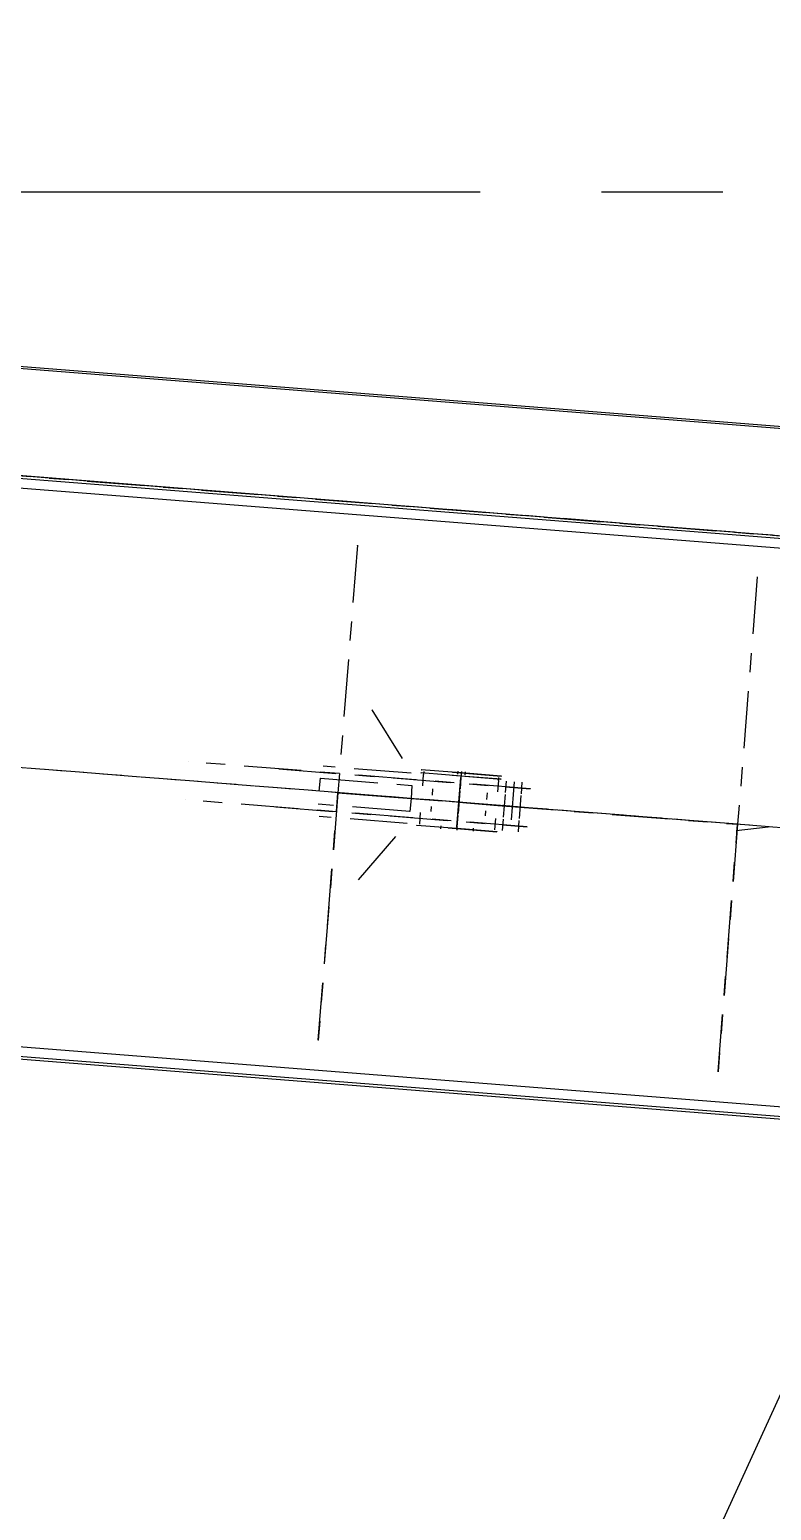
# Model space of a CAD drawing. Header units: millimetres. Extents: x 2368 to 8313, y 7493 to 11698.
# Drawn here: x 5815.9 to 5854.8, y 11402.4 to 11480 of the extents above; entities that cross this region are included whole.
import ezdxf

# ---------------------------------------------------------------- set-up
doc = ezdxf.new("R2010")
doc.units = ezdxf.units.MM
for name, pattern in [('CENTER', [50.8, 31.75, -6.35, 6.35, -6.35]), ('XKITLINE00', [0]), ('XKITLINE02', [4, 2, -2]), ('XKITLINE03', [6, 3, -1, 1, -1])]:
    doc.linetypes.add(name, pattern=pattern)

msp = doc.modelspace()

# ---------------------------------------------------------------- linework, layer by layer
at = {"color": 8, "linetype": 'XKITLINE00'}
for p, q in [((5925.0397, 11453.5956), (5592.0784, 11479.916)), ((5925.0475, 11453.6953), (5592.0863, 11480.0157)), ((5925.32, 11447.8069), (5590.8921, 11474.2433)), ((5925.3389, 11447.9544), (5590.8966, 11474.392)), ((5925.2557, 11447.3055), (5590.8768, 11473.7381)), ((5921.5392, 11418.3352), (5589.9954, 11444.5436)), ((5857.7216, 11422.7245), (5589.9756, 11443.8897)), ((5921.4749, 11417.8339), (5589.9801, 11444.0384)), ((5857.4243, 11413.3539), (5791.8961, 11269.6244))]:
    msp.add_line(p, q, dxfattribs=at)
at = {"color": 8, "linetype": 'XKITLINE03'}
for p, q in [((5591.637, 11474.3335), (5924.5983, 11448.013)), ((5924.5984, 11448.013), (5591.6371, 11474.3335)), ((5923.3973, 11432.8204), (5590.436, 11459.1408)), ((5923.3974, 11432.8204), (5590.4361, 11459.1408)), ((5833.08, 11453.0005), (5832.0555, 11440.0409)), ((5833.08, 11453.0005), (5833.08, 11453.0005)), ((5854.0147, 11451.3456), (5852.9902, 11438.386)), ((5854.0147, 11451.3456), (5854.0147, 11451.3456)), ((5872.5882, 11436.8368), (5708.5882, 11449.8009)), ((5833.8373, 11444.384), (5835.895, 11441.0615)), ((5836.1204, 11440.7227), (5824.2543, 11441.6607)), ((5828.9627, 11441.2885), (5840.8287, 11440.3505)), ((5835.895, 11441.0615), (5831.2832, 11441.4261)), ((5831.0715, 11440.1187), (5831.1532, 11440.7944)), ((5831.1532, 11440.7944), (5835.9241, 11440.4172)), ((5842.1282, 11440.2478), (5836.1204, 11440.7227)), ((5838.9576, 11440.8796), (5836.41, 11441.081)), ((5838.9702, 11441.0391), (5836.4226, 11441.2405)), ((5838.0515, 11440.9512), (5840.599, 11440.7499)), ((5838.0641, 11441.1107), (5840.6116, 11440.9094)), ((5838.2933, 11438.2438), (5838.4982, 11440.8357)), ((5840.599, 11440.7499), (5838.9576, 11440.8796)), ((5840.6116, 11440.9094), (5838.9702, 11441.0391)), ((5832.0555, 11440.0409), (5831.0311, 11427.0813)), ((5831.0311, 11427.0813), (5832.0556, 11440.0409)), ((5832.0556, 11440.0409), (5832.0555, 11440.0409)), ((5832.0555, 11440.0409), (5834.5261, 11439.8456)), ((5852.9902, 11438.386), (5832.0556, 11440.0409)), ((5834.5261, 11439.8456), (5838.3958, 11439.5397)), ((5835.8987, 11439.7371), (5835.8168, 11439.0615)), ((5835.9241, 11440.4172), (5835.8987, 11439.7371)), ((5840.8287, 11440.3505), (5842.1282, 11440.2478)), ((5835.9628, 11438.7289), (5824.0967, 11439.6669)), ((5828.8051, 11439.2947), (5840.6711, 11438.3567)), ((5835.8168, 11439.0615), (5831.0461, 11439.4386)), ((5838.3958, 11439.5397), (5840.4396, 11439.3781)), ((5840.4396, 11439.3781), (5852.9902, 11438.386)), ((5835.687, 11438.4297), (5831.0752, 11438.7943)), ((5833.1328, 11435.4718), (5835.687, 11438.4297)), ((5841.9706, 11438.254), (5835.9628, 11438.7289)), ((5838.7401, 11438.1282), (5836.1925, 11438.3296)), ((5837.834, 11438.1998), (5840.3815, 11437.9984)), ((5840.6711, 11438.3567), (5841.9706, 11438.254)), ((5852.9902, 11438.386), (5851.9658, 11425.4264)), ((5851.9658, 11425.4264), (5852.9902, 11438.386)), ((5852.914, 11438.0519), (5854.5881, 11438.2597)), ((5840.3815, 11437.9984), (5838.7401, 11438.1282)), ((5831.0311, 11427.0813), (5831.0311, 11427.0813)), ((5851.9658, 11425.4264), (5851.9658, 11425.4264))]:
    msp.add_line(p, q, dxfattribs=at)
at = {"color": 6, "linetype": 'CENTER'}
msp.add_line((3369.36, 11471.5205), (7066.504, 11471.5205), dxfattribs=at)
at = {"color": 3, "linetype": 'XKITLINE02'}
for p, q in [((5836.5277, 11440.9914), (5836.4805, 11440.3933)), ((5836.5541, 11441.1498), (5836.5415, 11440.9903)), ((5838.3305, 11441.1699), (5838.3179, 11441.0104)), ((5838.4982, 11440.8357), (5838.4509, 11440.2375)), ((5838.5108, 11440.9952), (5838.4982, 11440.8357)), ((5838.5234, 11441.1547), (5838.5108, 11440.9952)), ((5838.7163, 11441.1394), (5838.7037, 11440.9799)), ((5840.4687, 11440.6799), (5840.4214, 11440.0818)), ((5840.4675, 11440.8405), (5840.4549, 11440.681)), ((5840.867, 11440.6484), (5840.8197, 11440.0503)), ((5841.2804, 11440.6157), (5841.0755, 11438.0238)), ((5841.6938, 11440.5831), (5841.6465, 11439.9849)), ((5837.0175, 11440.2505), (5836.9904, 11439.9072)), ((5838.443, 11440.1378), (5838.3485, 11438.9416)), ((5839.8686, 11440.0252), (5839.8415, 11439.6818)), ((5840.8118, 11439.9506), (5840.7173, 11438.7543)), ((5841.6386, 11439.8852), (5841.544, 11438.689)), ((5836.3701, 11438.9977), (5836.3229, 11438.3995)), ((5836.943, 11439.3084), (5836.9229, 11439.0543)), ((5839.7941, 11439.0831), (5839.774, 11438.8289)), ((5837.439, 11438.3113), (5837.4264, 11438.1518)), ((5838.2933, 11438.2438), (5838.2807, 11438.0843)), ((5838.3406, 11438.8419), (5838.2933, 11438.2438)), ((5839.1476, 11438.1762), (5839.135, 11438.0167)), ((5840.3111, 11438.6861), (5840.2638, 11438.088)), ((5840.7094, 11438.6546), (5840.6621, 11438.0565)), ((5841.5361, 11438.5893), (5841.4889, 11437.9911))]:
    msp.add_line(p, q, dxfattribs=at)
at = {"color": 8, "linetype": 'XKITLINE00'}
for centre in [(5833.08, 11453.0005), (5833.08, 11453.0005), (5854.0147, 11451.3456), (5854.0147, 11451.3456), (5833.8373, 11444.384), (5824.2543, 11441.6607), (5828.9627, 11441.2885), (5831.2832, 11441.4261), (5831.1532, 11440.7944), (5831.1532, 11440.7944), (5835.895, 11441.0615), (5835.895, 11441.0615), (5836.1204, 11440.7227), (5836.1204, 11440.7227), (5836.41, 11441.081), (5836.4226, 11441.2405), (5838.0515, 11440.9512), (5838.0641, 11441.1107), (5838.4982, 11440.8357), (5838.9576, 11440.8796), (5838.9576, 11440.8796), (5838.9702, 11441.0391), (5838.9702, 11441.0391), (5840.599, 11440.7499), (5840.599, 11440.7499), (5840.6116, 11440.9094), (5840.6116, 11440.9094), (5831.0715, 11440.1187), (5832.0555, 11440.0409), (5832.0555, 11440.0409), (5832.0555, 11440.0409), (5832.0556, 11440.0409), (5832.0556, 11440.0409), (5832.0556, 11440.0409), (5834.5261, 11439.8456), (5834.5261, 11439.8456), (5835.8987, 11439.7371), (5835.8987, 11439.7371), (5835.9241, 11440.4172), (5835.9241, 11440.4172), (5840.8287, 11440.3505), (5840.8287, 11440.3505), (5842.1282, 11440.2478), (5842.1282, 11440.2478), (5824.0967, 11439.6669), (5828.8051, 11439.2947), (5831.0461, 11439.4386), (5835.8168, 11439.0615), (5835.8168, 11439.0615), (5838.3958, 11439.5397), (5838.3958, 11439.5397), (5840.4396, 11439.3781), (5840.4396, 11439.3781), (5831.0752, 11438.7943), (5835.687, 11438.4297), (5835.687, 11438.4297), (5835.9628, 11438.7289), (5835.9628, 11438.7289), (5836.1925, 11438.3296), (5837.834, 11438.1998), (5838.2933, 11438.2438), (5840.6711, 11438.3567), (5840.6711, 11438.3567), (5841.9706, 11438.254), (5841.9706, 11438.254), (5852.9902, 11438.386), (5852.9902, 11438.386), (5852.9902, 11438.386), (5852.9902, 11438.386), (5852.9902, 11438.386), (5854.5881, 11438.2597), (5838.7401, 11438.1282), (5838.7401, 11438.1282), (5840.3815, 11437.9984), (5840.3815, 11437.9984), (5833.1328, 11435.4718), (5831.0311, 11427.0813), (5831.0311, 11427.0813), (5831.0311, 11427.0813), (5851.9658, 11425.4264), (5851.9658, 11425.4264), (5851.9658, 11425.4264)]:
    msp.add_circle(centre, 0.004, dxfattribs=at)

doc.saveas('drawing.dxf')
